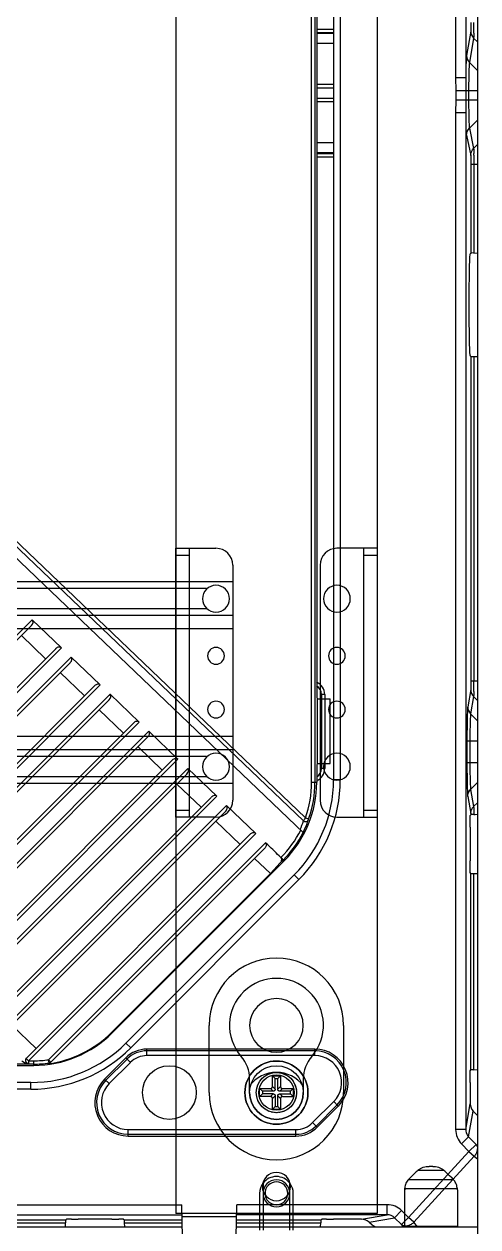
# Model space of a CAD drawing. Header units: millimetres. Extents: x 562 to 17351, y 2396 to 6995.
# Drawn here: x 15057.7 to 15125.3, y 5218.7 to 5397.7 of the extents above; entities that cross this region are included whole.
import ezdxf

# ---------------------------------------------------------------- set-up
doc = ezdxf.new("R2010")
doc.units = ezdxf.units.MM
doc.linetypes.add('HIDDEN', pattern=[0.2, 0.1, -0.1])
doc.layers.add('02___PRT_ALL_AXES', color=7, linetype='Continuous')
doc.layers.add('DEFAULT_2', color=8, linetype='HIDDEN')
doc.layers.add('1轮廓线', color=7, linetype='Continuous', lineweight=25)

# ---------------------------------------------------------------- blocks, each defined once
blk = doc.blocks.new('32211212')
at = {"color": 114, "linetype": 'Continuous', "lineweight": 25, "true_color": 0x139b48}
for p, q in [((4286.61, 2263.17), (4286.61, 2261.67)), ((4290.61, 2261.67), (4290.61, 2263.17)), ((4286.11, 2261.67), (4286.11, 2256.17)), ((4286.91, 2261.67), (4286.61, 2261.67)), ((4286.61, 2261.67), (4286.61, 2256.17)), ((4290.31, 2261.67), (4290.61, 2261.67)), ((4290.61, 2256.17), (4290.61, 2261.67)), ((4291.11, 2256.17), (4291.11, 2261.67))]:
    blk.add_line(p, q, dxfattribs=at)
for radius, start, end in [(2.5, 143.1301, 180), (2.5, 36.8699, 143.1301), (2, 0, 180), (1.7, 0, 180), (2.5, 0, 36.8699), (2, 180, 0), (1.7, 180, 0)]:
    blk.add_arc((4288.61, 2261.67), radius, start, end, dxfattribs=at)
blk = doc.blocks.new('*U169')
blk.add_blockref('32211212', (-3997.61, -1923.42))
blk = doc.blocks.new('*U170')
at = {"color": 0, "linetype": 'ByBlock', "lineweight": -2, "transparency": 16777216}
blk.add_blockref('*U169', (2400, 675), dxfattribs=at)
blk = doc.blocks.new('3333322311')
at = {"color": 114, "linetype": 'Continuous', "lineweight": 25, "true_color": 0x139b48}
for p, q in [((4315.14, 4128.42), (4315.14, 3889.42)), ((4345.14, 4128.42), (4345.14, 3889.42)), ((4315.14, 3988.42), (4321.14, 3988.42)), ((4315.14, 3987.42), (4315.14, 3988.42)), ((4315.14, 3987.42), (4317.14, 3987.42)), ((4315.14, 3949.42), (4315.14, 3987.42)), ((4317.14, 3988.42), (4317.14, 3988.13)), ((4317.14, 3988.13), (4317.14, 3948.71)), ((4345.14, 3988.42), (4339.14, 3988.42)), ((4343.14, 3988.13), (4343.14, 3988.42)), ((4343.14, 3948.71), (4343.14, 3988.13)), ((4343.14, 3987.42), (4345.14, 3987.42)), ((4345.14, 3988.42), (4345.14, 3987.42)), ((4345.14, 3987.42), (4345.14, 3949.42)), ((4323.64, 3985.92), (4323.64, 3950.92)), ((4336.64, 3985.92), (4336.64, 3950.92)), ((4317.14, 3949.42), (4315.14, 3949.42)), ((4315.14, 3948.42), (4315.14, 3949.42)), ((4345.14, 3949.42), (4343.14, 3949.42)), ((4345.14, 3949.42), (4345.14, 3948.42)), ((4321.14, 3948.42), (4315.14, 3948.42)), ((4317.14, 3948.71), (4317.14, 3948.42)), ((4339.14, 3948.42), (4345.14, 3948.42)), ((4343.14, 3948.42), (4343.14, 3948.71)), ((4320.14, 3907.42), (4320.14, 3917.42)), ((4340.14, 3917.42), (4340.14, 3907.42)), ((4326.14, 3907.42), (4326.14, 3909.48)), ((4334.14, 3909.48), (4334.14, 3907.42)), ((4345.14, 3889.42), (4315.14, 3889.42))]:
    blk.add_line(p, q, dxfattribs=at)
at = {"color": 114, "linetype": 'Continuous', "true_color": 0x139b48}
for p, q in [((4323.64, 3983.42), (3796.64, 3983.42)), ((4323.64, 3978.42), (3796.64, 3978.42)), ((4323.64, 3976.42), (3796.64, 3976.42)), ((4323.64, 3960.42), (3796.64, 3960.42)), ((4323.64, 3958.42), (3796.64, 3958.42)), ((4323.64, 3953.42), (3796.64, 3953.42))]:
    blk.add_line(p, q, dxfattribs=at)
at = {"color": 114, "linetype": 'Continuous', "lineweight": 25, "true_color": 0x139b48}
for centre, radius, start, end in [((4321.14, 3985.92), 2.5, 0, 90), ((4339.14, 3985.92), 2.5, 90, 180), ((4321.14, 3980.92), 2, 0, 180), ((4339.14, 3980.92), 2, 0, 180), ((4321.14, 3980.92), 2, 180, 0), ((4339.14, 3980.92), 2, 180, 0), ((4321.14, 3972.42), 1.25, 0, 180), ((4339.14, 3972.42), 1.25, 0, 180), ((4321.14, 3972.42), 1.25, 180, 0), ((4339.14, 3972.42), 1.25, 180, 0), ((4321.14, 3964.42), 1.25, 0, 180), ((4339.14, 3964.42), 1.25, 0, 180), ((4321.14, 3964.42), 1.25, 180, 0), ((4339.14, 3964.42), 1.25, 180, 0), ((4321.14, 3955.92), 2, 0, 180), ((4339.14, 3955.92), 2, 0, 180), ((4321.14, 3955.92), 2, 180, 0), ((4339.14, 3955.92), 2, 180, 0), ((4321.14, 3950.92), 2.5, 270, 0), ((4339.14, 3950.92), 2.5, 180, 270), ((4330.14, 3917.42), 10, 0, 180), ((4330.14, 3917.42), 7, 318.5904, 221.4096), ((4330.14, 3917.42), 4, 0, 180), ((4330.14, 3917.42), 4, 180, 0), ((4321.14, 3909.48), 5, 0, 41.4096), ((4339.14, 3909.48), 5, 138.5904, 180), ((4330.14, 3905.42), 5, 36.8699, 143.1301), ((4330.14, 3907.42), 10, 180, 0), ((4330.14, 3907.42), 4, 180, 0), ((4330.14, 3893.42), 2.1, 0, 180), ((4330.14, 3893.42), 2.1, 180, 0)]:
    blk.add_arc(centre, radius, start, end, dxfattribs=at)
at = {"layer": '02___PRT_ALL_AXES', "color": 114, "linetype": 'Continuous', "true_color": 0x139b48}
for p, q in [((4319.67, 3982.42), (3800.61, 3982.42)), ((4319.67, 3979.42), (3800.61, 3979.42)), ((4319.67, 3957.42), (3800.61, 3957.42)), ((4319.67, 3954.42), (3800.61, 3954.42))]:
    blk.add_line(p, q, dxfattribs=at)
blk = doc.blocks.new('*U171')
blk.add_blockref('3333322311', (-4039.14, -4060.42))
blk = doc.blocks.new('*U172')
at = {"color": 0, "linetype": 'ByBlock', "lineweight": -2, "transparency": 16777216}
blk.add_blockref('*U171', (2400, 0), dxfattribs=at)
blk = doc.blocks.new('DASFASFASEFWE')
at = {"color": 7, "linetype": 'Continuous'}
for p, q in [((408.59, 3285.7), (408.59, 3490.95)), ((409.09, 3490.95), (409.09, 3285.7)), ((409.35, 3478.32), (409.35, 3298.32)), ((283.4, 3396.65), (407.34, 3278.25)), ((407.39, 3279.94), (285.16, 3396.69)), ((407.68, 3280.42), (285.55, 3397.09)), ((367.01, 3309.87), (332.69, 3275.55)), ((366.87, 3309.03), (333.55, 3275.7)), ((371.35, 3305.72), (367.01, 3309.87)), ((365.39, 3307.54), (369, 3304.09)), ((337.03, 3271.41), (371.35, 3305.72)), ((337.16, 3272.25), (370.49, 3305.57)), ((372.79, 3304.34), (338.47, 3270.02)), ((372.66, 3303.5), (339.33, 3270.17)), ((377.13, 3300.2), (372.79, 3304.34)), ((371.17, 3302.02), (374.79, 3298.56)), ((342.81, 3265.88), (377.13, 3300.2)), ((342.95, 3266.72), (376.28, 3300.05)), ((378.58, 3298.81), (344.26, 3264.5)), ((378.45, 3297.97), (345.12, 3264.65)), ((382.92, 3294.67), (378.58, 3298.81)), ((409.35, 3298.32), (409.47, 3298.13)), ((409.47, 3298.13), (411.35, 3298.13)), ((409.47, 3288.52), (409.47, 3298.13)), ((411.35, 3288.52), (411.35, 3298.13)), ((376.96, 3296.49), (380.58, 3293.03)), ((348.6, 3260.35), (382.92, 3294.67)), ((348.73, 3261.19), (382.06, 3294.52)), ((384.37, 3293.29), (350.05, 3258.97)), ((384.23, 3292.45), (350.9, 3259.12)), ((388.7, 3289.14), (384.37, 3293.29)), ((382.75, 3290.96), (386.36, 3287.51)), ((354.39, 3254.82), (388.7, 3289.14)), ((354.52, 3255.66), (387.85, 3288.99)), ((390.15, 3287.76), (355.83, 3253.44)), ((394.49, 3283.61), (390.15, 3287.76)), ((409.47, 3288.52), (409.35, 3288.32)), ((409.35, 3288.32), (409.35, 3285.7)), ((409.47, 3288.52), (411.35, 3288.52)), ((390.02, 3286.92), (356.69, 3253.59)), ((388.53, 3285.43), (392.15, 3281.98)), ((408.59, 3285.7), (409.35, 3285.7)), ((360.17, 3249.3), (394.49, 3283.61)), ((360.31, 3250.14), (393.63, 3283.46)), ((395.94, 3282.23), (361.62, 3247.91)), ((400.28, 3278.09), (395.94, 3282.23)), ((395.8, 3281.39), (362.48, 3248.06)), ((394.32, 3279.91), (397.94, 3276.45)), ((407.68, 3280.42), (408.15, 3280.26)), ((366.45, 3244.26), (400.28, 3278.09)), ((366.09, 3244.61), (399.42, 3277.94)), ((401.72, 3276.7), (369.43, 3244.41)), ((402.07, 3276.37), (401.72, 3276.7)), ((401.59, 3275.86), (369.78, 3244.06)), ((404.52, 3274.03), (404, 3274.56)), ((378.89, 3248.41), (404.52, 3274.03)), ((400.1, 3274.38), (402.46, 3272.12)), ((402.46, 3272.12), (403.92, 3273.69)), ((404.39, 3274.16), (403.92, 3273.69)), ((402.46, 3272.12), (378.82, 3248.48)), ((367.58, 3246.09), (363.96, 3249.55)), ((378.82, 3248.48), (378.89, 3248.41)), ((366.09, 3244.61), (366.45, 3244.26)), ((366.45, 3244.26), (367.23, 3244.26)), ((366.45, 3244.26), (366.45, 3243.82)), ((367.23, 3243.57), (367.23, 3244.26)), ((369.43, 3244.41), (369.78, 3244.06)), ((369.46, 3244.25), (369.46, 3244.44)), ((369.5, 3243.92), (369.46, 3244.25)), ((369.69, 3243.97), (369.75, 3244.03)), ((367.23, 3243.76), (-100.52, 3243.76)), ((361.76, 3243.57), (367.23, 3243.57))]:
    blk.add_line(p, q, dxfattribs=at)
for centre, radius, start, end in [((392.85, 3285.7), 16.5, 315, 360), ((392.85, 3285.7), 15.74, 340.4081, 0), ((392.85, 3285.7), 16.24, 340.4081, 0), ((392.09, 3285.18), 16.17, 336.3029, 341.0874), ((484.1, 3234.31), 89.26, 148.8899, 149.255), ((392.46, 3285.31), 16.48, 335.3463, 341.0621), ((392.85, 3285.7), 15.82, 314.9645, 333.3049), ((392.85, 3285.7), 16.32, 315, 332.7697), ((392.44, 3285.32), 16.5, 334.6281, 335.3469), ((367.23, 3260.07), 16.5, 270, 315), ((367.23, 3260.07), 16.4, 277.636, 315), ((366.59, 3244.41), 0.611, 216.904, 225.0065), ((367.23, 3260.07), 15.82, 270, 278.0172), ((367.23, 3260.07), 16.32, 270, 278.0172), ((369.34, 3244.32), 0.504, 277.6627, 314.9914)]:
    blk.add_arc(centre, radius, start, end, dxfattribs=at)
for centre, major_axis, ratio, start_param, end_param in [((366.51, 3309.37), (0.507, 0.483), 0.713711, -1.537498, 0.033298), ((370.85, 3305.23), (0.507, 0.483), 0.713711, 0.033298, 1.604095), ((372.3, 3303.85), (0.507, 0.483), 0.713711, -1.537498, 0.033298), ((376.64, 3299.7), (0.507, 0.483), 0.713711, 0.033298, 1.604095), ((378.08, 3298.32), (0.507, 0.483), 0.713711, -1.537498, 0.033298), ((382.42, 3294.17), (0.507, 0.483), 0.713711, 0.033298, 1.604095), ((383.87, 3292.79), (0.507, 0.483), 0.713711, -1.537498, 0.033298), ((388.21, 3288.65), (0.507, 0.483), 0.713711, 0.033298, 1.604095), ((389.66, 3287.26), (0.507, 0.483), 0.713711, -1.537498, 0.033298), ((394, 3283.12), (0.507, 0.483), 0.713711, 0.033298, 1.604095), ((395.44, 3281.74), (0.507, 0.483), 0.713711, -1.537498, 0.033298), ((366.46, 3244.26), (1.14, -0.27), 0.371892, -2.577574, -1.494979)]:
    blk.add_ellipse(centre, major_axis=major_axis, ratio=ratio, start_param=start_param, end_param=end_param, dxfattribs=at)
for points, knots in [([(407.39, 3279.94), (407.44, 3279.91), (407.53, 3279.88), (407.65, 3279.85), (407.77, 3279.84), (407.88, 3279.85), (407.97, 3279.88), (408.01, 3279.91), (408.02, 3279.92)], [0, 0, 0, 0, 0.277152, 0.423484, 0.565087, 0.813386, 0.915358, 1, 1, 1, 1]), ([(408.05, 3279.96), (408.04, 3279.96), (408.04, 3279.94), (408.03, 3279.93), (408.02, 3279.92)], [0, 0, 0, 0, 0.238205, 1, 1, 1, 1]), ([(408.05, 3279.96), (408.05, 3279.98), (408.09, 3280.08), (408.12, 3280.18), (408.15, 3280.26)], [0, 0, 0, 0, 0.232424, 1, 1, 1, 1]), ([(400.28, 3278.09), (400.24, 3278.12), (400.17, 3278.17), (400.04, 3278.2), (399.92, 3278.2), (399.77, 3278.16), (399.59, 3278.08), (399.47, 3277.99), (399.42, 3277.94)], [0, 0, 0, 0, 0.141452, 0.276417, 0.404683, 0.528215, 0.766527, 1, 1, 1, 1]), ([(401.72, 3276.7), (401.76, 3276.67), (401.81, 3276.6), (401.84, 3276.48), (401.84, 3276.35), (401.81, 3276.2), (401.74, 3276.03), (401.64, 3275.92), (401.59, 3275.86)], [0, 0, 0, 0, 0.14182, 0.276833, 0.40489, 0.528122, 0.766105, 1, 1, 1, 1]), ([(403.92, 3273.69), (403.96, 3273.74), (404.05, 3273.86), (404.12, 3274.03), (404.14, 3274.15), (404.14, 3274.23), (404.14, 3274.29), (404.12, 3274.35), (404.1, 3274.39), (404.09, 3274.43), (404.07, 3274.47), (404.05, 3274.5), (404.03, 3274.51)], [0, 0, 0, 0, 0.23314, 0.470919, 0.594052, 0.657744, 0.722887, 0.789021, 0.85743, 0.893057, 0.929346, 1, 1, 1, 1]), ([(366.09, 3244.61), (366.07, 3244.59), (366.03, 3244.53), (365.99, 3244.42), (365.99, 3244.3), (366.01, 3244.23), (366.02, 3244.19)], [0, 0, 0, 0, 0.235027, 0.477318, 0.731893, 1, 1, 1, 1]), ([(366.02, 3244.19), (366.03, 3244.17), (366.05, 3244.12), (366.08, 3244.07), (366.1, 3244.04)], [0, 0, 0, 0, 0.246104, 1, 1, 1, 1]), ([(369.78, 3244.06), (369.75, 3244.02), (369.66, 3243.96), (369.55, 3243.92), (369.5, 3243.92)], [0, 0, 0, 0, 0.499885, 1, 1, 1, 1]), ([(366.16, 3243.97), (366.2, 3243.93), (366.29, 3243.87), (366.39, 3243.83), (366.45, 3243.82)], [0, 0, 0, 0, 0.508677, 1, 1, 1, 1]), ([(369.4, 3243.82), (369.41, 3243.83), (369.43, 3243.85), (369.46, 3243.88), (369.49, 3243.91), (369.5, 3243.92)], [0, 0, 0, 0, 0.252869, 0.62231, 1, 1, 1, 1])]:
    blk.add_open_spline(points, degree=3, knots=knots, dxfattribs=at)
blk.add_open_spline([(404.03, 3274.51), (403.38, 3275.13), (402.72, 3275.75), (402.07, 3276.37)], degree=3, dxfattribs=at)
blk = doc.blocks.new('32332232')
at = {"color": 7, "linetype": 'Continuous'}
for p, q in [((4120.02, 2001.7), (4119.69, 2001.7)), ((4116.54, 1999.78), (4116.86, 2000.09)), ((4116.54, 1999.78), (4123.17, 1999.78)), ((4116.75, 1999.99), (4116.86, 2000.09)), ((4121.8, 2001.11), (4117.91, 2001.11)), ((4122.85, 2000.09), (4123.17, 1999.78)), ((4123.06, 1999.89), (4123.17, 1999.78)), ((4115.91, 1998.2), (4115.95, 1998.2)), ((4115.91, 1998.2), (4115.91, 1992.8)), ((4123.76, 1998.37), (4115.95, 1998.37)), ((4115.95, 1998.37), (4115.95, 1998.2)), ((4123.76, 1998.37), (4123.76, 1998.2)), ((4123.81, 1998.2), (4123.76, 1998.2)), ((4123.81, 1998.2), (4123.81, 1992.8)), ((4115.91, 1992.8), (4123.81, 1992.8)), ((4126.86, 1655.2), (4126.86, 1992.7)), ((4123.54, 1978.2), (4123.54, 1826.25)), ((4125.04, 1978.2), (4125.04, 1826.25)), ((4105.36, 1926.16), (4105.36, 1721.74)), ((4106.36, 1926.16), (4106.36, 1721.74)), ((4105.36, 1833.43), (4102.86, 1833.43)), ((4105.36, 1832.93), (4102.86, 1832.93)), ((4105.36, 1832.84), (4102.86, 1832.84)), ((4125.78, 1833.18), (4125.15, 1829.56)), ((4126.22, 1832.13), (4125.59, 1828.52)), ((4126.86, 1831.51), (4126.22, 1832.13)), ((4105.36, 1831.34), (4102.86, 1831.34)), ((4125.59, 1828.52), (4126.86, 1827.27)), ((4125.04, 1826.25), (4123.54, 1826.25)), ((4123.54, 1826.25), (4123.57, 1824.32)), ((4125.04, 1826.25), (4125.05, 1824.32)), ((4123.57, 1824.32), (4126.86, 1824.32)), ((4123.57, 1824.32), (4123.57, 1822.93)), ((4125.05, 1824.32), (4125.05, 1822.93)), ((4125.47, 1824.32), (4125.47, 1822.93)), ((4123.57, 1822.93), (4123.54, 1821)), ((4123.57, 1822.93), (4126.86, 1822.93)), ((4125.05, 1822.93), (4125.04, 1821)), ((4125.04, 1821), (4123.54, 1821)), ((4123.54, 1821), (4123.54, 1669.69)), ((4125.04, 1821), (4125.04, 1669.69)), ((4125.59, 1818.72), (4126.86, 1819.97)), ((4125.15, 1817.67), (4125.78, 1814.66)), ((4125.59, 1818.72), (4126.22, 1815.71)), ((4105.36, 1816.55), (4102.86, 1816.55)), ((4126.86, 1816.33), (4126.22, 1815.71)), ((4126.22, 1815.71), (4126.23, 1815.54)), ((4126.23, 1815.54), (4126.24, 1814.97)), ((4105.36, 1815.05), (4102.86, 1815.05)), ((4102.86, 1814.96), (4105.36, 1814.96)), ((4102.86, 1814.46), (4105.36, 1814.46)), ((4126.25, 1814.73), (4126.25, 1813.37)), ((4125.81, 1813.37), (4126.86, 1813.37)), ((4125.81, 1813.37), (4125.81, 1800.14)), ((4126.25, 1813.37), (4126.25, 1800.15)), ((4125.81, 1800.14), (4125.68, 1800.05)), ((4126.25, 1800.15), (4126.86, 1800.17)), ((4125.53, 1790.84), (4125.53, 1794.05)), ((4125.81, 1784.76), (4125.68, 1784.84)), ((4125.81, 1784.76), (4125.81, 1736.46)), ((4126.25, 1784.74), (4126.86, 1784.73)), ((4126.25, 1784.74), (4126.25, 1736.46)), ((4102.86, 1735.57), (4103.05, 1735.57)), ((4125.78, 1735.18), (4125.34, 1732.61)), ((4125.81, 1736.46), (4126.86, 1736.46)), ((4104.05, 1734.45), (4103.56, 1734.45)), ((4103.56, 1734.45), (4103.56, 1723.45)), ((4104.05, 1734.45), (4104.05, 1723.45)), ((4126.22, 1734.13), (4125.77, 1731.57)), ((4126.86, 1733.51), (4126.22, 1734.13)), ((4125.77, 1731.57), (4126.86, 1730.5)), ((4125.22, 1727.55), (4126.86, 1727.55)), ((4125.22, 1727.55), (4125.22, 1724.34)), ((4125.66, 1727.55), (4125.66, 1724.34)), ((4125.22, 1724.34), (4126.86, 1724.34)), ((4104.05, 1723.45), (4103.56, 1723.45)), ((4106.36, 1721.74), (4105.36, 1721.74)), ((4125.77, 1720.32), (4126.86, 1721.39)), ((4125.34, 1719.28), (4125.78, 1716.72)), ((4125.77, 1720.32), (4126.22, 1717.76)), ((4126.86, 1718.38), (4126.22, 1717.76)), ((4126.22, 1717.76), (4126.23, 1717.58)), ((4126.23, 1717.58), (4126.25, 1716.7)), ((4125.68, 1716.45), (4125.8, 1716.56)), ((4125.68, 1715.72), (4125.68, 1716.45)), ((4125.71, 1714.7), (4125.68, 1715.72)), ((4125.78, 1716.72), (4125.8, 1716.56)), ((4126.25, 1716.7), (4126.25, 1716.59)), ((4126.25, 1716.59), (4126.44, 1716.6)), ((4126.44, 1716.6), (4126.86, 1716.61)), ((4125.71, 1714.7), (4125.71, 1709.7)), ((4125.68, 1708.67), (4125.71, 1709.7)), ((4125.68, 1707.95), (4125.68, 1708.67)), ((4125.81, 1707.82), (4125.68, 1707.95)), ((4099.5, 1707.6), (4074.46, 1682.55)), ((4100.2, 1706.89), (4075.16, 1681.85)), ((4100.2, 1706.89), (4099.5, 1707.6)), ((4125.81, 1678.57), (4125.81, 1707.82)), ((4126.25, 1707.79), (4126.86, 1707.78)), ((4126.25, 1678.6), (4126.25, 1707.79)), ((4075.16, 1681.85), (4074.46, 1682.55)), ((4102.56, 1681.66), (4077.58, 1681.66)), ((4077.58, 1680.7), (4077.58, 1681.66)), ((4102.56, 1681.41), (4077.58, 1681.41)), ((4102.56, 1680.7), (4102.56, 1681.66)), ((4074.42, 1680.36), (4071.28, 1677.21)), ((4074.61, 1680.17), (4071.46, 1677.03)), ((4075.11, 1679.67), (4071.96, 1676.53)), ((4074.42, 1680.36), (4075.11, 1679.67)), ((4102.56, 1680.7), (4077.58, 1680.7)), ((4125.68, 1678.45), (4125.81, 1678.57)), ((4125.68, 1677.72), (4125.68, 1678.45)), ((4125.71, 1676.7), (4125.68, 1677.72)), ((4126.25, 1678.6), (4126.86, 1678.62)), ((4060.31, 1676.7), (3593.4, 1676.7)), ((4060.31, 1675.7), (4060.31, 1676.7)), ((4071.28, 1677.21), (4071.96, 1676.53)), ((4125.71, 1676.7), (4125.71, 1673.51)), ((4060.31, 1675.7), (3593.4, 1675.7)), ((4102.24, 1670.72), (4105.39, 1673.87)), ((4102.75, 1670.22), (4105.89, 1673.37)), ((4102.93, 1670.04), (4106.07, 1673.19)), ((4105.39, 1673.87), (4106.07, 1673.19)), ((4125.04, 1669.69), (4125.71, 1673.51)), ((4125.47, 1668.6), (4126.15, 1672.45)), ((4126.15, 1672.45), (4126.86, 1671.73)), ((4102.24, 1670.72), (4102.93, 1670.04)), ((4074.79, 1669.7), (4099.77, 1669.7)), ((4074.79, 1668.73), (4074.79, 1669.7)), ((4074.79, 1668.99), (4099.77, 1668.99)), ((4074.79, 1668.73), (4099.77, 1668.73)), ((4099.77, 1668.73), (4099.77, 1669.7)), ((4125.04, 1669.69), (4123.54, 1669.69)), ((4125.47, 1668.6), (4124.41, 1667.56)), ((4125.47, 1668.6), (4126.58, 1667.47)), ((4124.41, 1667.56), (4125.52, 1666.43)), ((4126.58, 1667.47), (4125.52, 1666.43)), ((4126.58, 1667.47), (4126.86, 1667.26)), ((4116.54, 1656.61), (4125.52, 1666.43)), ((4117.32, 1655.9), (4126.3, 1665.71)), ((4125.52, 1666.43), (4126.3, 1665.71)), ((4126.3, 1665.71), (4126.86, 1665.28)), ((3829.16, 1658.51), (4082.77, 1658.51)), ((4082.86, 1653.7), (4082.77, 1658.51)), ((4090.86, 1653.7), (4090.94, 1658.51)), ((4113.36, 1658.51), (4090.94, 1658.51)), ((4113.36, 1657.01), (4113.36, 1658.51)), ((3829.16, 1657.01), (4082.8, 1657.01)), ((4017.37, 1656.24), (4065.48, 1656.24)), ((4065.48, 1656.24), (4065.61, 1656.37)), ((4066.33, 1656.37), (4065.61, 1656.37)), ((4066.33, 1656.37), (4067.36, 1656.34)), ((4072.35, 1656.34), (4067.36, 1656.34)), ((4072.36, 1656.34), (4073.38, 1656.37)), ((4074.11, 1656.37), (4073.38, 1656.37)), ((4074.11, 1656.37), (4074.23, 1656.24)), ((4074.23, 1656.24), (4082.81, 1656.24)), ((4090.91, 1656.7), (4082.8, 1656.7)), ((4090.9, 1656.24), (4103.48, 1656.24)), ((4113.36, 1657.01), (4090.91, 1657.01)), ((4103.48, 1656.24), (4103.61, 1656.37)), ((4104.33, 1656.37), (4103.61, 1656.37)), ((4104.33, 1656.37), (4105.36, 1656.34)), ((4109.54, 1656.34), (4105.36, 1656.34)), ((4109.54, 1656.34), (4113.36, 1657.01)), ((4110.65, 1655.91), (4114.45, 1656.58)), ((4114.45, 1656.58), (4115.5, 1657.64)), ((4115.49, 1655.55), (4114.45, 1656.58)), ((4115.49, 1655.55), (4116.54, 1656.61)), ((4116.54, 1656.61), (4115.5, 1657.64)), ((4117.32, 1655.9), (4116.54, 1656.61)), ((3570.88, 1655.2), (4082.83, 1655.2)), ((4017.37, 1655.8), (4065.45, 1655.8)), ((4065.43, 1655.2), (4065.45, 1655.8)), ((4074.26, 1655.8), (4082.82, 1655.8)), ((4074.28, 1655.2), (4074.26, 1655.8)), ((4090.88, 1655.2), (4126.86, 1655.2)), ((4090.89, 1655.8), (4103.45, 1655.8)), ((4103.43, 1655.2), (4103.45, 1655.8)), ((4110.65, 1655.91), (4111.38, 1655.31)), ((4111.5, 1655.2), (4111.38, 1655.31)), ((4115.78, 1655.2), (4115.49, 1655.55)), ((4117.88, 1655.2), (4117.32, 1655.9))]:
    blk.add_line(p, q, dxfattribs=at)
blk.add_circle((4080.92, 1675.2), 4, dxfattribs=at)
at = {"color": 6, "linetype": 'Continuous'}
for radius in [4, 2.63]:
    blk.add_circle((4096.86, 1675.2), radius, dxfattribs=at)
at = {"color": 7, "linetype": 'Continuous'}
for centre, radius, start, end in [((4119.68, 1987.59), 14.11, 89.9587, 90.4113), ((4119.68, 1987.59), 14.11, 89.9587, 90.4114), ((4120.03, 1987.59), 14.11, 89.5887, 90.0413), ((4120.03, 1987.59), 14.11, 89.5886, 90.0413), ((4211.89, 1903.3), 135.64, 133.9933, 134.4747), ((4168.37, 1948.32), 73.03, 133.7059, 133.9634), ((4119.28, 1999.68), 1.99, 131.3847, 133.6974), ((4120.43, 1999.68), 1.99, 46.3026, 48.6152), ((4071.34, 1948.32), 73.03, 46.0366, 46.2941), ((4027.82, 1903.3), 135.64, 45.5253, 46.0067), ((4116.91, 1998.2), 1, 161.4748, 180), ((4117.93, 1998.37), 1.98, 175.7569, 179.997), ((4121.78, 1998.37), 1.98, 0.003, 4.2431), ((4122.81, 1998.2), 1, 0, 18.5252), ((4008.09, 1834.29), 118.16, 359.4186, 359.7323), ((3973.94, 1834.46), 152.31, 359.7305, 0.0033), ((4050.58, 1833.88), 75.66, 359.2362, 359.4025), ((4050.5, 1813.95), 75.75, 0.5927, 0.769), ((4102.06, 1734.45), 1.5, 0, 59.9978), ((4102.06, 1734.45), 1.99, 0, 67.4975), ((4008.09, 1736.29), 118.16, 359.4186, 359.7323), ((4050.58, 1735.88), 75.66, 359.2362, 359.4025), ((3973.94, 1736.46), 152.31, 359.7305, 0.0033), ((4102.06, 1723.45), 1.99, 293.5785, 0), ((4102.06, 1723.45), 1.5, 302.2987, 0), ((4085.36, 1721.74), 20, 315, 0), ((4085.36, 1721.74), 21, 315, 0), ((4127.26, 1716.71), 1.48, 154.7133, 159.711), ((4127.28, 1716.7), 1.5, 139.8028, 154.656), ((4127.28, 1716.7), 1.49, 134.8285, 139.8014), ((4126.65, 1702.68), 13.92, 91.6779, 92.1368), ((4060.31, 1696.7), 20, 270, 315), ((4060.31, 1696.7), 21, 270, 315), ((4077.58, 1677.2), 4.47, 90, 135), ((4077.58, 1677.2), 4.21, 90, 135), ((4102.56, 1676.7), 4.97, 315, 90), ((4102.56, 1676.7), 4.71, 315, 90), ((4077.58, 1677.2), 3.5, 90, 135), ((4102.56, 1676.7), 4, 315, 90), ((4074.79, 1673.7), 4.97, 135, 270), ((4074.79, 1673.7), 4.71, 135, 270), ((4074.79, 1673.7), 4, 135, 270), ((4099.77, 1673.2), 3.5, 270, 315), ((4099.77, 1673.2), 4.21, 270, 315), ((4099.77, 1673.2), 4.47, 270, 315), ((4124.71, 1667.07), 2.1, 319.6253, 326.1693), ((4115.88, 1657.45), 2.12, 307.861, 312.9342)]:
    blk.add_arc(centre, radius, start, end, dxfattribs=at)
for centre, major_axis, ratio, start_param, end_param in [((4125.68, 1794.05), (0, 6), 0.026186, 0.017453, 1.570796), ((4127.31, 1800.14), (1.5, 0), 0.017455, 2.356194, 3.115413), ((4125.68, 1790.84), (0, 6), 0.026186, 1.570796, 3.124139), ((4127.31, 1784.76), (1.5, 0), 0.017455, 3.167773, 3.926991), ((4127.31, 1707.82), (1.5, 0), 0.026186, 3.167773, 3.926991), ((4127.31, 1678.57), (1.5, 0), 0.026186, 8.63938, 9.398598), ((4127.21, 1673.52), (-0.26, -1.49), 0.988643, -1.395719, -0.614533), ((4065.48, 1654.74), (0, 1.5), 0.026186, 6.309365, 7.068583), ((4074.23, 1654.74), (0, 1.5), 0.026186, 5.497787, 6.257005), ((4103.48, 1654.74), (0, 1.5), 0.026186, 6.309365, 7.068583), ((4109.53, 1654.84), (-1.49, -0.26), 0.988643, 3.968491, 4.537312), ((4109.39, 1654.82), (1.77, 0.18), 0.842575, 0.701726, 0.914092)]:
    blk.add_ellipse(centre, major_axis=major_axis, ratio=ratio, start_param=start_param, end_param=end_param, dxfattribs=at)
for points, knots in [([(4117.97, 2001.17), (4118.08, 2001.26), (4118.32, 2001.43), (4118.72, 2001.6), (4119.08, 2001.67), (4119.36, 2001.69), (4119.51, 2001.7), (4119.58, 2001.7)], [0, 0, 0, 0, 0.24991, 0.4998, 0.749755, 0.874871, 1, 1, 1, 1]), ([(4120.13, 2001.7), (4120.2, 2001.7), (4120.35, 2001.69), (4120.63, 2001.67), (4120.99, 2001.6), (4121.39, 2001.43), (4121.63, 2001.26), (4121.74, 2001.17)], [0, 0, 0, 0, 0.125129, 0.250246, 0.500201, 0.750092, 1, 1, 1, 1]), ([(4116.54, 1999.78), (4116.46, 1999.7), (4116.31, 1999.52), (4116.13, 1999.21), (4116, 1998.87), (4115.97, 1998.63), (4115.96, 1998.51)], [0, 0, 0, 0, 0.25, 0.499984, 0.749967, 1, 1, 1, 1]), ([(4123.75, 1998.51), (4123.75, 1998.63), (4123.71, 1998.87), (4123.58, 1999.21), (4123.41, 1999.52), (4123.25, 1999.7), (4123.17, 1999.78)], [0, 0, 0, 0, 0.250033, 0.500016, 0.75, 1, 1, 1, 1]), ([(4125.81, 1834.46), (4125.81, 1834.18), (4125.81, 1833.8), (4125.8, 1833.37), (4125.79, 1833.23), (4125.78, 1833.18)], [0, 0, 0, 0, 0.659412, 0.884916, 1, 1, 1, 1]), ([(4126.24, 1832.87), (4126.24, 1832.78), (4126.24, 1832.54), (4126.24, 1832.29), (4126.22, 1832.13)], [0, 0, 0, 0, 0.363333, 1, 1, 1, 1]), ([(4125.15, 1829.56), (4125.13, 1829.43), (4125.11, 1829.07), (4125.08, 1828.37), (4125.06, 1827.39), (4125.05, 1826.66), (4125.04, 1826.25)], [0, 0, 0, 0, 0.116125, 0.332239, 0.633713, 1, 1, 1, 1]), ([(4125.59, 1828.52), (4125.55, 1828.36), (4125.54, 1827.88), (4125.49, 1826.98), (4125.48, 1825.74), (4125.47, 1824.81), (4125.47, 1824.32)], [0, 0, 0, 0, 0.113702, 0.338816, 0.647082, 1, 1, 1, 1]), ([(4125.47, 1822.93), (4125.47, 1822.43), (4125.48, 1821.49), (4125.5, 1820.38), (4125.52, 1819.63), (4125.54, 1819.21), (4125.56, 1818.92), (4125.58, 1818.77), (4125.59, 1818.72)], [0, 0, 0, 0, 0.357261, 0.66814, 0.793069, 0.891953, 0.96165, 1, 1, 1, 1]), ([(4125.78, 1814.66), (4125.79, 1814.61), (4125.79, 1814.47), (4125.81, 1814.04), (4125.81, 1813.66), (4125.81, 1813.37)], [0, 0, 0, 0, 0.109157, 0.333077, 1, 1, 1, 1]), ([(4125.81, 1736.46), (4125.81, 1736.18), (4125.81, 1735.8), (4125.8, 1735.37), (4125.79, 1735.23), (4125.78, 1735.18)], [0, 0, 0, 0, 0.659412, 0.884916, 1, 1, 1, 1]), ([(4126.24, 1734.87), (4126.24, 1734.78), (4126.24, 1734.54), (4126.24, 1734.29), (4126.22, 1734.13)], [0, 0, 0, 0, 0.363333, 1, 1, 1, 1]), ([(4125.34, 1732.61), (4125.3, 1732.42), (4125.29, 1731.85), (4125.24, 1730.75), (4125.23, 1729.26), (4125.22, 1728.14), (4125.22, 1727.55)], [0, 0, 0, 0, 0.115067, 0.340523, 0.648208, 1, 1, 1, 1]), ([(4125.77, 1731.57), (4125.74, 1731.42), (4125.72, 1730.96), (4125.68, 1730.1), (4125.67, 1728.91), (4125.66, 1728.02), (4125.66, 1727.55)], [0, 0, 0, 0, 0.113648, 0.338748, 0.647039, 1, 1, 1, 1]), ([(4125.22, 1724.34), (4125.22, 1723.75), (4125.23, 1722.64), (4125.24, 1721.14), (4125.29, 1720.05), (4125.3, 1719.47), (4125.34, 1719.28)], [0, 0, 0, 0, 0.351802, 0.659703, 0.88504, 1, 1, 1, 1]), ([(4125.66, 1724.34), (4125.66, 1723.87), (4125.67, 1722.98), (4125.68, 1721.79), (4125.72, 1720.93), (4125.74, 1720.47), (4125.77, 1720.32)], [0, 0, 0, 0, 0.35297, 0.661481, 0.88646, 1, 1, 1, 1]), ([(4126.14, 1716.59), (4126.05, 1716.59), (4125.94, 1716.57), (4125.81, 1716.58), (4125.8, 1716.56)], [0, 0, 0, 0, 0.7682, 1, 1, 1, 1]), ([(4123.54, 1669.69), (4123.54, 1669.3), (4123.7, 1668.51), (4124.14, 1667.84), (4124.41, 1667.56)], [0, 0, 0, 0, 0.499854, 1, 1, 1, 1]), ([(4125.04, 1669.69), (4125.04, 1669.39), (4125.16, 1668.98), (4125.4, 1668.67), (4125.47, 1668.6)], [0, 0, 0, 0, 0.74701, 1, 1, 1, 1]), ([(4126.58, 1667.47), (4126.61, 1667.44), (4126.71, 1667.28), (4126.76, 1667.1), (4126.77, 1666.96)], [0, 0, 0, 0, 0.236778, 1, 1, 1, 1]), ([(4126.73, 1666.54), (4126.72, 1666.48), (4126.65, 1666.26), (4126.55, 1666.05), (4126.45, 1665.9)], [0, 0, 0, 0, 0.241675, 1, 1, 1, 1]), ([(4115.5, 1657.64), (4115.22, 1657.91), (4114.54, 1658.36), (4113.75, 1658.51), (4113.36, 1658.51)], [0, 0, 0, 0, 0.49979, 1, 1, 1, 1]), ([(4115.49, 1655.55), (4115.54, 1655.52), (4115.75, 1655.39), (4116.01, 1655.36), (4116.19, 1655.37)], [0, 0, 0, 0, 0.232865, 1, 1, 1, 1]), ([(4116.53, 1655.43), (4116.59, 1655.45), (4116.82, 1655.53), (4117.03, 1655.66), (4117.18, 1655.77)], [0, 0, 0, 0, 0.243194, 1, 1, 1, 1])]:
    blk.add_open_spline(points, degree=3, knots=knots, dxfattribs=at)
for points in [[(4125.78, 1833.18), (4125.79, 1832.8), (4125.95, 1832.4), (4126.22, 1832.13)], [(4125.15, 1829.56), (4125.15, 1829.18), (4125.32, 1828.78), (4125.59, 1828.52)], [(4125.15, 1817.67), (4125.16, 1818.05), (4125.32, 1818.45), (4125.59, 1818.72)], [(4125.78, 1814.66), (4125.78, 1815.04), (4125.95, 1815.44), (4126.22, 1815.71)], [(4125.78, 1735.18), (4125.79, 1734.8), (4125.95, 1734.4), (4126.22, 1734.13)], [(4125.34, 1732.61), (4125.34, 1732.24), (4125.51, 1731.84), (4125.77, 1731.57)], [(4125.34, 1719.28), (4125.34, 1719.66), (4125.51, 1720.06), (4125.77, 1720.32)], [(4125.78, 1716.72), (4125.78, 1716.89), (4125.82, 1717.06), (4125.87, 1717.22)], [(4126.77, 1666.96), (4126.78, 1666.82), (4126.76, 1666.68), (4126.73, 1666.54)], [(4114.45, 1656.58), (4114.17, 1656.85), (4113.75, 1657.01), (4113.36, 1657.01)], [(4116.19, 1655.37), (4116.31, 1655.38), (4116.42, 1655.4), (4116.53, 1655.43)]]:
    blk.add_open_spline(points, degree=3, dxfattribs=at)
at = {"layer": '02___PRT_ALL_AXES', "color": 7, "linetype": 'Continuous'}
for p, q in [((4105.36, 1825.21), (4102.86, 1825.21)), ((4105.36, 1824.71), (4102.86, 1824.71)), ((4102.86, 1823.18), (4105.36, 1823.18)), ((4102.86, 1822.68), (4105.36, 1822.68))]:
    blk.add_line(p, q, dxfattribs=at)
at = {"layer": 'DEFAULT_2', "color": 6, "linetype": 'HIDDEN'}
blk.add_circle((4096.86, 1675.2), 3, dxfattribs=at)
blk.add_blockref('DASFASFASEFWE', (3693.5, -1564.32))
blk = doc.blocks.new('*U166')
blk.add_blockref('32332232', (-3826.86, -1827.7))
blk = doc.blocks.new('*U167')
at = {"color": 0, "linetype": 'ByBlock', "lineweight": -2, "transparency": 16777216}
for p in [(2400, 1350), (2400, 1012.5)]:
    blk.add_blockref('*U166', p, dxfattribs=at)
blk = doc.blocks.new('21212121')
at = {"layer": '1轮廓线', "color": 4, "linetype": 'Continuous', "lineweight": 25}
for p, q in [((11578.04, 1949.57), (11578.45, 1949.17)), ((11578.04, 1947.96), (11578.04, 1949.57)), ((11578.04, 1949.57), (11579.24, 1949.57)), ((11578.45, 1949.17), (11578.84, 1949.17)), ((11578.45, 1947.56), (11578.45, 1949.17)), ((11579.24, 1949.57), (11578.84, 1949.17)), ((11578.84, 1947.56), (11578.84, 1949.17)), ((11579.24, 1949.57), (11579.24, 1947.96)), ((11576.14, 1947.67), (11576.55, 1947.27)), ((11576.14, 1946.47), (11576.14, 1947.67)), ((11576.14, 1947.67), (11577.75, 1947.67)), ((11576.14, 1946.47), (11576.55, 1946.88)), ((11577.75, 1946.47), (11576.14, 1946.47)), ((11576.55, 1947.27), (11576.55, 1946.88)), ((11578.16, 1947.27), (11576.55, 1947.27)), ((11578.16, 1946.88), (11576.55, 1946.88)), ((11578.04, 1944.57), (11578.04, 1946.18)), ((11578.45, 1946.59), (11578.45, 1944.98)), ((11578.84, 1944.98), (11578.84, 1946.59)), ((11580.74, 1947.27), (11579.13, 1947.27)), ((11579.13, 1946.88), (11580.74, 1946.88)), ((11579.24, 1946.18), (11579.24, 1944.57)), ((11579.53, 1947.67), (11581.14, 1947.67)), ((11579.53, 1946.47), (11581.14, 1946.47)), ((11581.14, 1947.67), (11580.74, 1947.27)), ((11580.74, 1946.88), (11580.74, 1947.27)), ((11581.14, 1946.47), (11580.74, 1946.88)), ((11581.14, 1947.67), (11581.14, 1946.47)), ((11578.04, 1944.57), (11578.45, 1944.98)), ((11579.24, 1944.57), (11578.04, 1944.57)), ((11578.45, 1944.98), (11578.84, 1944.98)), ((11579.24, 1944.57), (11578.84, 1944.98))]:
    blk.add_line(p, q, dxfattribs=at)
at = {"layer": '1轮廓线', "color": 4, "linetype": 'Continuous', "lineweight": 13}
for p, q in [((11578.04, 1947.96), (11578.45, 1947.56)), ((11579.24, 1947.96), (11578.84, 1947.56)), ((11577.75, 1947.67), (11578.16, 1947.27)), ((11577.75, 1946.47), (11578.16, 1946.88)), ((11578.04, 1946.18), (11578.45, 1946.59)), ((11579.24, 1946.18), (11578.84, 1946.59)), ((11579.53, 1947.67), (11579.13, 1947.27)), ((11579.53, 1946.47), (11579.13, 1946.88))]:
    blk.add_line(p, q, dxfattribs=at)
at = {"layer": '1轮廓线', "color": 4, "linetype": 'Continuous', "lineweight": 25}
for radius in [4.7, 3]:
    blk.add_circle((11578.64, 1947.07), radius, dxfattribs=at)
for start, end in [(0, 180), (180, 0)]:
    blk.add_arc((11578.64, 1947.07), 4.7, start, end, dxfattribs=at)
for points in [[(11577.75, 1947.67), (11577.82, 1947.67), (11577.87, 1947.7), (11577.92, 1947.72), (11577.96, 1947.76), (11578, 1947.79), (11578.02, 1947.84), (11578.04, 1947.9), (11578.04, 1947.96)], [(11579.24, 1947.96), (11579.24, 1947.9), (11579.27, 1947.84), (11579.29, 1947.79), (11579.33, 1947.76), (11579.36, 1947.72), (11579.41, 1947.7), (11579.47, 1947.67), (11579.53, 1947.67)], [(11578.04, 1946.18), (11578.04, 1946.25), (11578.02, 1946.3), (11578, 1946.35), (11577.96, 1946.39), (11577.92, 1946.43), (11577.87, 1946.45), (11577.82, 1946.47), (11577.75, 1946.47)], [(11578.45, 1947.56), (11578.45, 1947.5), (11578.42, 1947.44), (11578.4, 1947.39), (11578.36, 1947.36), (11578.33, 1947.32), (11578.28, 1947.3), (11578.22, 1947.27), (11578.16, 1947.27)], [(11578.16, 1946.88), (11578.22, 1946.88), (11578.28, 1946.85), (11578.32, 1946.83), (11578.36, 1946.79), (11578.4, 1946.76), (11578.42, 1946.71), (11578.45, 1946.65), (11578.45, 1946.59)], [(11579.13, 1947.27), (11579.07, 1947.27), (11579.01, 1947.3), (11578.96, 1947.32), (11578.92, 1947.36), (11578.89, 1947.39), (11578.87, 1947.44), (11578.84, 1947.5), (11578.84, 1947.56)], [(11578.84, 1946.59), (11578.84, 1946.65), (11578.87, 1946.71), (11578.89, 1946.75), (11578.92, 1946.79), (11578.96, 1946.83), (11579.01, 1946.85), (11579.07, 1946.88), (11579.13, 1946.88)], [(11579.53, 1946.47), (11579.47, 1946.47), (11579.41, 1946.45), (11579.36, 1946.43), (11579.33, 1946.39), (11579.29, 1946.35), (11579.27, 1946.3), (11579.24, 1946.25), (11579.24, 1946.18)]]:
    blk.add_open_spline(points, degree=2, knots=[0, 0, 0, 0.25, 0.25, 0.5, 0.5, 0.75, 0.75, 1, 1, 1], dxfattribs=at)

msp = doc.modelspace()

# ---------------------------------------------------------------- block references
for name, p in [('*U167', (12425.3161, 4041.2169)), ('*U172', (12404.3161, 5391.7169)), ('21212121', (3516.673, 3291.6436)), ('*U170', (12404.3161, 4210.4669))]:
    msp.add_blockref(name, p)

doc.saveas('drawing.dxf')
